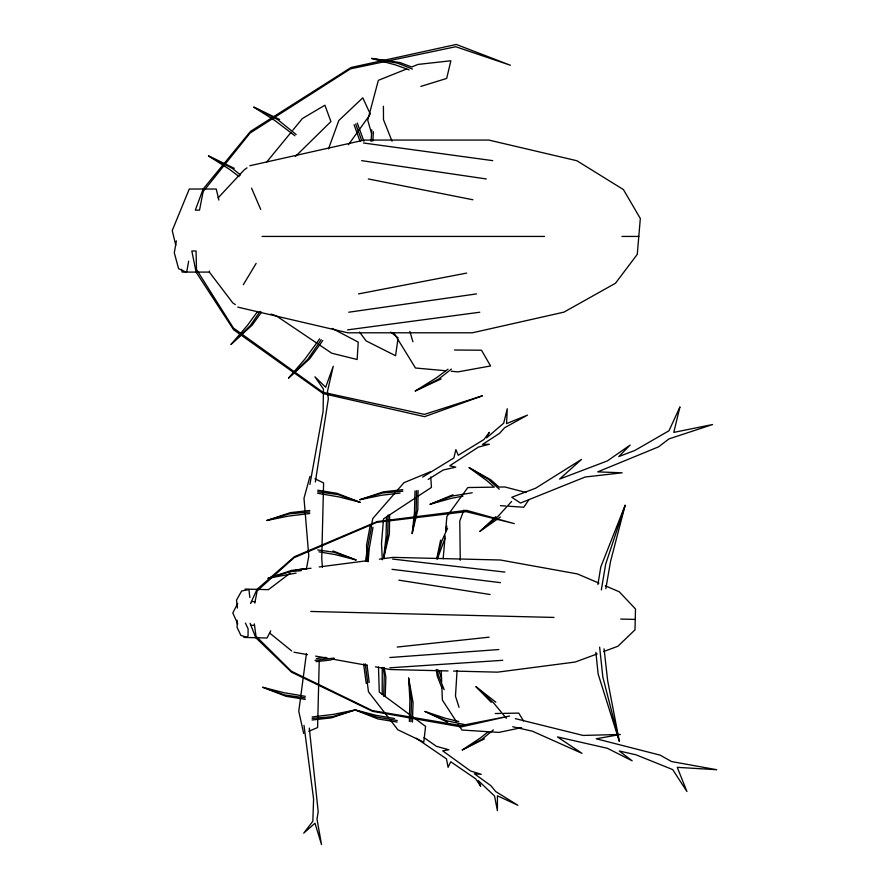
<?xml version="1.0" encoding="UTF-8"?>
<svg xmlns="http://www.w3.org/2000/svg" width="889" height="889" viewBox="0 0 889 889"><rect width="100%" height="100%" fill="white"/><g stroke="black" fill="none" stroke-linecap="round" stroke-linejoin="round"><path stroke-width="1.33" d="M237.152 620.266L237.119 627.412L240.875 635.435L246.842 637.18L248.053 635.946L248.098 628.812L245.408 623.078M389.649 514.842L389.36 534.067L383.715 557.87L386.048 536.6L386.526 516.898M418.097 490.517L417.808 509.73L412.163 533.533L414.485 512.264L415.007 490.884M388.115 515.031L387.715 534.789L383.715 557.87M416.552 490.695L416.163 510.464L412.163 533.533M319.24 660.671L317.595 727.546L308.739 731.291M367.557 561.415L367.924 546.268L371.535 526.821M382.181 694.253L382.27 667.472M409.362 721.501L409.896 699.776L408.618 678.096L413.074 702.521L412.418 722.024M383.67 696.22L384.27 675.618L383.248 667.483M410.885 721.757L411.485 701.154L408.618 678.096M385.193 696.487L385.859 676.985L384.126 667.483M371.113 141.518L371.769 129.761M372.824 141.095L373.402 131.683M457.068 670.506L455.479 696.187L459.057 707.311M443.144 558.725L445.167 535.845M445.6 530.955L446.878 516.487L467.836 487.539L494.317 487.139L486.616 480.449L469.181 467.681L490.761 479.782L498.996 487.061L504.896 486.972L526.044 492.506M368.079 561.692L369.279 548.369L373.013 527.299M300.404 698.932L298.771 711.278L303.671 733.425M300.771 696.198L306.405 653.704M397.928 339.12L395.572 355.733L366.09 340.876L359.545 332.086M365.523 560.992L367.135 550.38M597.908 584.529L600.786 566.938L625.145 505.296L610.543 561.426L605.842 588.64M601.331 589.963L605.665 564.182L625.145 505.296M176.378 240.875L174.3 252.82L178.589 268.678L186.034 272.09L186.79 271.445L188.657 261.166M235.352 304.583L232.785 302.905L209.382 272.134M309.905 484.461L323.107 411.363L323.44 389.082L314.928 376.814L325.663 387.26L333.253 366.268L327.474 391.482L328.33 398.861L315.339 481.982M306.349 569.293L308.794 556.147L303.994 498.273L309.972 476.382M370.057 526.344L366.535 545.246L367.079 561.537M371.269 526.532L372.747 518.598L395.027 492.951M254.832 603.086L257.121 590.885L294.059 557.714L376.814 522.343L466.158 511.664L514.342 523.632L466.514 510.342L377.225 521.565L294.381 556.725L256.988 589.385L250.576 603.509M436.755 558.737L440.611 540.112M437.055 558.725L441.589 541.401L447.623 528.155M437.377 558.992L444.945 538.289M328.497 148.841L338.82 120.504L362.79 97.812L370.357 114.225M463.891 510.086L459.78 521.021L460.269 560.281M209.582 271.078L209.159 272.09L182.189 272.09L181.545 269.411M445.811 528.511L446.889 526.121M237.696 603.42L232.807 612.977L237.774 623.978M270.734 630.834L267.067 638.002L243.83 637.424M256.143 263.4L243.308 284.724M260.044 311.394L250.387 325.518L231.107 344.321L247.453 325.374L257.543 311.528M321.207 339.687L307.85 359.245L288.558 378.036L304.905 359.089L319.651 338.865M528.955 499.651L523.777 507.23L508.63 506.208M261.466 312.161L252.232 325.085L231.107 344.321M322.763 340.509L309.683 358.812L288.558 378.036M348.41 144.751L369.568 115.314M266.856 161.842L291.125 132.261M292.859 130.15L302.393 118.537L324.907 105.213L330.919 121.571L295.37 156.497M396.805 490.906L403.939 482.694L430.409 471.77M511.631 501.452L498.096 516.287L479.849 531.455L500.396 516.987M218.083 197.914L244.108 169.955L246.964 167.854M479.849 531.455L495.762 516.665M493.384 729.88L482.338 739.003L462.258 749.927L480.304 738.026L488.317 731.725M451.39 369.102L438.777 378.97L415.296 390.96L436.455 377.792L447.989 369.202M268.467 589.629L290.214 573.105M415.363 497.962L383.537 518.865L381.503 543.523L382.314 559.792M417.663 496.451L431.432 487.416L430.754 476.982M422.686 477.082L453.857 457.968L455.879 449.634L458.246 455.279L483.972 439.499L489.328 432.321L486.672 437.844L503.696 423.186L507.252 408.762L506.574 423.597L527.488 415.107L504.596 427.742L499.607 433.31L482.483 444.456L489.35 444.222L478.449 447.078L449.723 465.769L455.757 467.192L443.211 470.003L428.209 479.404M462.258 749.927L484.405 738.892M415.296 390.96L441.155 378.914M462.991 496.106L451.001 498.418L430.109 504.263L452.979 494.773M406.673 68.975L378.347 80.343L367.735 120.148L371.558 133.539M430.109 504.263L452.001 496.062L472.237 492.784M597.208 653.915L575.227 662.027L497.584 672.151L453.568 671.073M603.675 651.526L617.899 646.27L634.99 629.845L635.502 608.987L619.233 591.752L605.287 585.807M309.739 513.52L288.18 516.12L266.911 520.476L290.414 512.62L309.805 510.464M400.094 493.051L381.225 495.317L359.967 499.674L383.47 491.828L402.861 489.672M296.115 573.083L268.111 578.25L291.614 570.394L311.017 568.238M334.197 658.76L330.286 660.071L316.062 661.649M312.161 716.945L333.719 714.345L354.989 709.989L331.486 717.845L312.095 720.001M420.841 86.4L446.678 78.432L450.867 60.774L417.997 64.43L411.674 66.964L399.806 62.519L387.715 60.763M266.911 520.476L289.314 513.831L309.772 511.997M359.967 499.674L382.359 493.028L402.828 491.195M268.111 578.25L290.514 571.605L301.427 570.627M334.02 658.082L315.017 660.327M354.989 709.989L332.586 716.634L312.128 718.468M249.82 165.743L364.279 140.062L488.806 140.062L576.828 160.72L623.433 189.59L640.324 218.505L637.269 254.354L615.444 283.28L563.926 312.15L472.381 332.797L347.855 332.797L237.774 307.127M521.61 727.635L498.885 732.403L461.891 730.025L458.135 724.268M358.534 293.903L466.647 273.09M348.732 312.228L476.504 293.903M347.566 329.875L479.804 312.228M295.981 569.938L306.916 568.527M319.218 566.926L368.446 560.559M379.381 559.148L393.06 557.37L500.329 560.003L577.383 573.916L598.942 583.106M316.351 658.527L325.785 657.382M397.205 647.048L489.106 637.18M389.838 657.527L498.829 649.537M389.882 667.806L502.763 660.305M495.273 713.534L500.796 713.434M503.552 713.378L518.732 713.1L523.532 720.923M262.111 236.43L544.524 236.43M621.956 236.43L638.802 236.43M454.446 350.01L481.494 350.222L490.572 365.946L458.035 371.869L451.256 371.258M245.02 589.085L268.256 589.651M251.476 601.542L255.099 601.631M310.75 611.465L554.025 617.433M620.733 619.066L635.246 619.422M250.887 625.311L254.521 625.4M448.067 670.939L390.304 669.517L375.38 666.839M500.374 505.652L505.874 506.019M445.878 370.769L415.485 368.013L393.894 332.919M392.549 559.059L504.919 572.094M392.005 569.327L500.474 582.651M363.49 142.996L492.717 160.642M317.684 491.739L338.031 494.573L360.078 502.307L339.053 496.918L317.651 493.262M317.729 549.947L333.997 552.213L356.044 559.948L335.02 554.558L318.973 551.825M305.216 697.854L284.869 695.02L262.822 687.286L283.847 692.675L305.249 696.32M409.14 69.875L395.627 64.953L371.58 58.418L385.026 60.374M361.645 160.642L486.294 178.956M398.839 580.161L490.15 594.519M317.729 490.206L336.987 493.306L360.078 502.307M305.183 699.376L285.914 696.276L262.822 687.286M397.161 722.068L377.903 718.934L354.811 709.811L375.836 715.278L394.56 718.512M397.205 720.523L376.869 717.101L354.811 709.811M293.959 652.215L307.527 654.648M315.673 656.115L327.885 658.304M331.953 659.038L367.235 665.372M371.58 58.418L397.505 63.152L412.418 68.998M368.324 178.956L472.892 199.769M466.547 725.002L446.489 720.735L425.031 711.478L445.611 718.334L458.791 721.546M515.287 718.623L583.084 735.425L620.289 734.47L596.219 738.781L660.094 755.128L671.562 761.551L716.756 769.718L677.24 767.329L686.93 791.51L672.717 769.596L636.068 754.828L619.266 750.994L632.168 760.806L607.387 748.294L557.436 736.914L581.973 753.339L532.467 731.225L512.742 726.735M271.034 314.061L276.235 315.828L317.029 343.298M332.953 550.958L356.044 559.948M425.031 711.478L447.411 722.068M294.904 135.761L274.979 120.615L253.887 107.158L279.635 119.515M239.063 176.589L229.618 169.41L208.526 155.953L234.274 168.31M314.928 478.771L323.596 482.938L321.751 558.136L322.385 567.282M253.887 107.158L277.757 119.626L296.17 134.528M208.526 155.953L232.396 168.421L240.575 175.044M332.275 328.43L358.223 342.121L357.156 359.512L331.764 353.222L319.295 344.832M291.681 650.926L269.534 632.957M469.181 467.681L488.706 479.571L499.285 489.228M423.975 737.603L436.443 746.338L448.823 749.76L442.722 750.883L470.503 770.952L481.26 774.341L474.404 773.774L490.961 785.743L495.673 791.543L517.92 805.301L497.451 795.788L497.407 810.646L494.562 796.055L478.271 780.586L480.649 786.232L475.659 778.797L450.734 761.773L448.089 767.307L446.478 758.873L416.285 738.248M251.543 188.135L260.744 209.471M410.051 714.878L379.281 692.109L378.481 667.006M412.263 716.523L425.575 726.38L423.775 742.182L397.883 729.802L390.327 720.046M390.649 332.097L398.105 337.842M491.206 702.299L476.048 686.753L495.851 702.21M476.048 686.753L493.517 702.799L506.319 718.279M388.649 717.868L368.491 691.853L367.224 682.363M456.635 721.968L442.378 700.088L441.811 685.575M392.049 141.207L383.492 119.704L383.415 106.247M444.178 689.697L438.321 674.94L437.188 669.539M250.087 623.3L255.799 637.724L291.559 672.173L372.569 711.344L461.202 726.935L509.63 716.001L460.913 725.591L372.191 710.555L291.281 671.162L256.01 636.224L254.321 623.922M441.9 688.019L437.277 676.185L436.221 669.473M441.522 678.218L438.655 670.039M357.278 123.071L363.945 141.284M355.689 123.915L361.612 140.306M354.111 124.749L360.089 141.529M604.064 648.837L607.62 680.407L619.344 741.348L598.141 674.006L595.897 652.315M409.873 331.408L412.907 341.743M619.344 741.348L602.875 677.207L599.631 647.181M218.894 200.081L216.238 189.024L189.268 189.024L172.244 230.551L175.778 245.297M237.441 608.043L236.53 600.097L241.619 590.985L248.931 589.563L249.842 597.508M309.305 728.102L318.206 811.757L316.984 819.08L321.518 844.55L314.973 823.225L303.738 833.115L312.839 821.28L313.595 799.011L303.994 725.357M363.623 663.972L366.212 683.319M365.246 663.816L367.713 682.908M367.024 664.972L369.202 682.485M441.255 671.384L441.666 681.896M203.137 191.602L199.525 210.137L195.302 210.137L203.159 189.024L250.531 131.361L351.077 67.486L456.301 44.45L510.397 65.264L455.746 46.728L350.499 68.831L250.042 133.072L203.137 191.602M679.885 407.106L673.784 432.387L712.556 424.542L668.995 438.888L658.571 446.845L597.697 471.87L622.144 472.804L585.173 477.015L520.487 503.03L511.764 497.273L535.678 488.183L581.495 459.435L559.581 479.093L607.387 460.902L630.112 445.089L618.755 456.579L634.835 450.467L668.973 430.765L679.885 407.106M482.238 395.849L424.586 416.663L323.285 393.627L233.629 329.752L196.08 272.09L191.824 250.976L196.047 250.976L196.502 269.511L233.429 328.041L322.94 392.282L424.42 414.385L482.238 395.849"/></g></svg>
